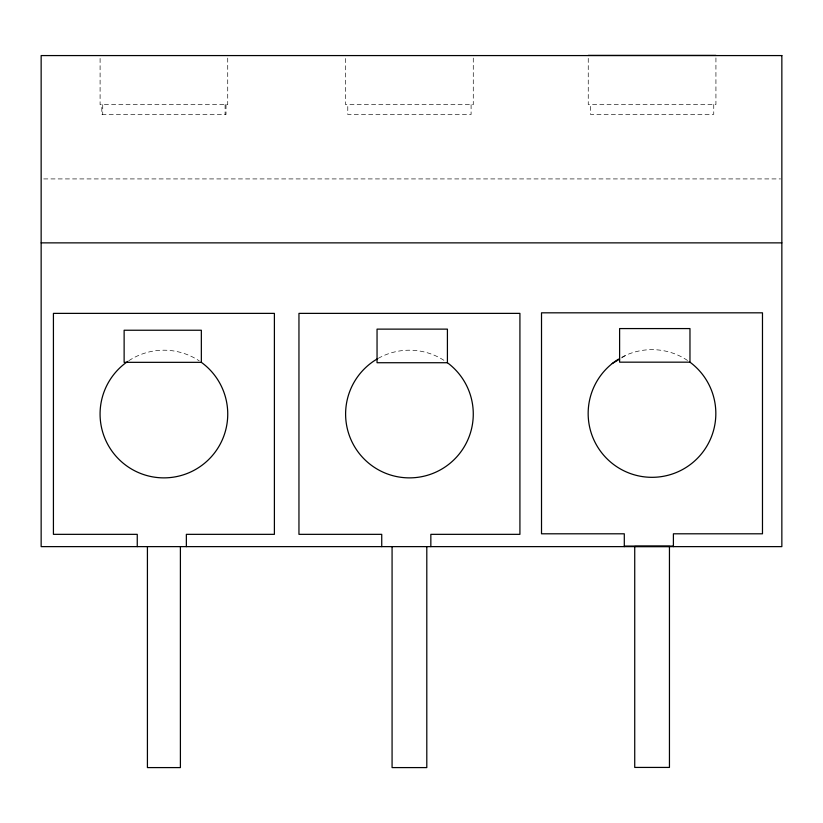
<?xml version="1.0" encoding="UTF-8"?>
<svg xmlns="http://www.w3.org/2000/svg" width="823" height="823" viewBox="0 0 823 823"><rect width="100%" height="100%" fill="white"/><g stroke="black" fill="none" stroke-linecap="round" stroke-linejoin="round"><path stroke-width="0.62" stroke-dasharray="4.12 3.09" d="M621.591 357.923L626.55 354.939M43.722 178.92L780.564 178.92M715.928 57.929L715.928 104.511L588.25 104.511L588.25 57.929M713.747 104.511L713.747 114.335L590.43 114.335L590.43 104.511M473.276 58.094L473.276 104.675L345.598 104.675L345.598 58.094M471.095 104.675L471.095 114.5L347.779 114.5L347.779 104.675M227.724 58.094L227.724 104.675L100.097 104.675L100.097 58.094M226.006 104.675L226.006 114.5L101.826 114.5L101.826 104.675M225.101 104.675L225.101 114.5M102.731 104.675L102.731 114.5M378.241 358.344A63.834 63.834 0 0 1 445.325 361.246M128.83 360.7A63.834 63.834 0 0 1 199.248 360.875M621.931 357.172A63.834 63.834 0 0 1 687.894 360.7"/><path stroke-width="1.23" d="M612.261 363.529L619.606 359.116M588.25 55.408L715.928 55.408M41.15 242.867L781.85 242.867M689.972 362.171L619.606 362.171L619.606 328.572L689.972 328.572L689.972 362.171A63.834 63.834 0 0 1 698.058 457.681A63.834 63.834 0 0 1 602.302 453.555A63.834 63.834 0 0 1 618.567 359.106M201.347 362.336L124.129 362.336L124.129 330.239L201.347 330.239L201.347 362.336A63.834 63.834 0 0 1 211.017 457.115A63.834 63.834 0 0 1 115.755 455.942A63.834 63.834 0 0 1 127.76 361.42M447.414 362.727L377.047 362.727L377.047 329.128L447.414 329.128L447.414 362.727A63.834 63.834 0 0 1 455.201 458.545A63.834 63.834 0 0 1 359.209 453.432A63.834 63.834 0 0 1 377.119 358.993M624.297 546.071L673.399 546.071M673.399 546.626L673.399 533.798L762.479 533.798L762.479 312.822L541.513 312.822L541.513 533.798L624.297 533.798L624.297 546.626M430.841 546.626L430.841 534.343L519.92 534.343L519.92 313.378L298.955 313.378L298.955 534.343L381.738 534.343L381.738 546.626M426.798 546.626L426.798 767.592L392.077 767.592L392.077 546.626M186.358 546.626L186.358 534.343L274.398 534.343L274.398 313.378L53.423 313.378L53.423 534.343L137.256 534.343L137.256 546.626M180.402 546.626L180.402 767.592L147.42 767.592L147.42 546.626M781.85 55.573L41.15 55.573L41.15 546.626L781.85 546.626L781.85 55.573M669.449 546.451L634.728 546.451L634.728 767.427L669.449 767.427L669.449 546.451"/></g></svg>
